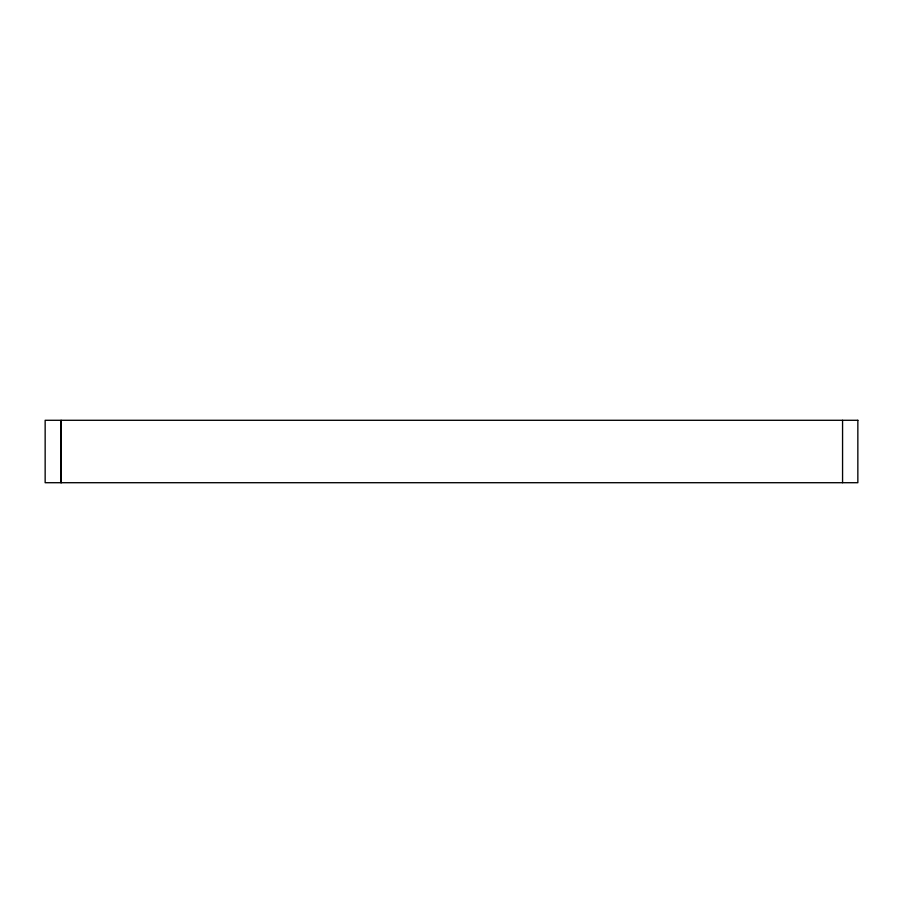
<?xml version="1.0" encoding="UTF-8"?>
<svg xmlns="http://www.w3.org/2000/svg" width="903" height="903" viewBox="0 0 903 903"><rect width="100%" height="100%" fill="white"/><g stroke="black" fill="none" stroke-linecap="round" stroke-linejoin="round"><path stroke-width="1.35" d="M842.567 420.29L842.567 482.71M857.85 420.29L45.15 420.29L45.15 482.71L857.85 482.71L857.85 420.29M61.133 482.71L61.133 420.29L61.077 482.71"/></g></svg>
